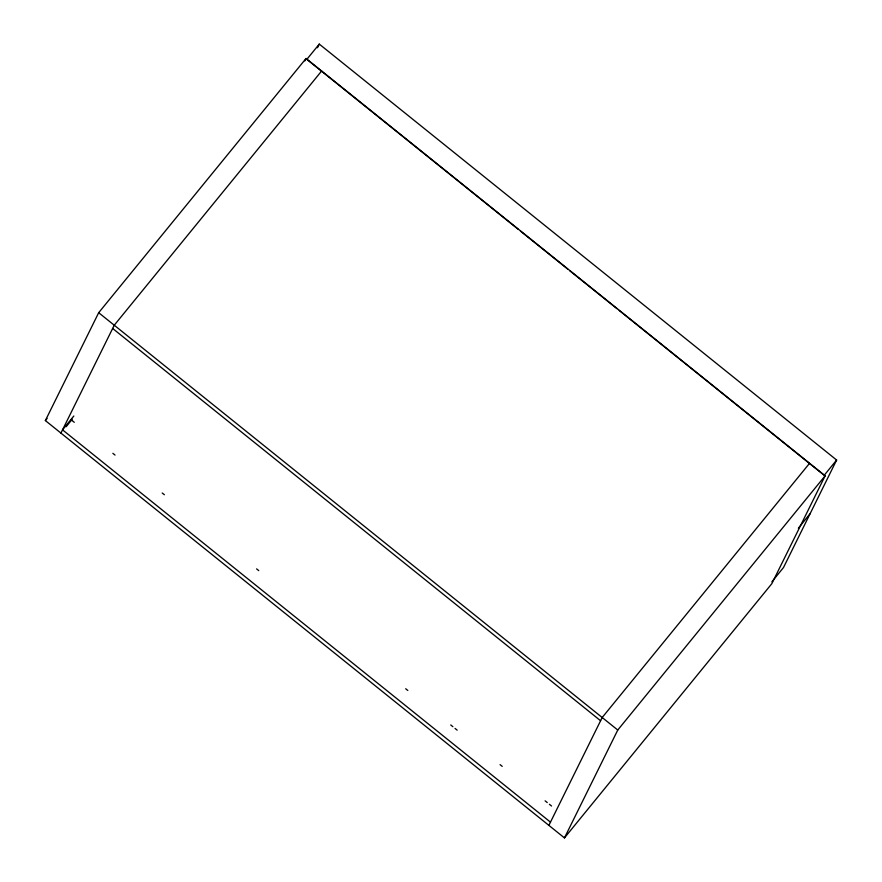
<?xml version="1.0" encoding="UTF-8"?>
<svg xmlns="http://www.w3.org/2000/svg" width="882" height="882" viewBox="0 0 882 882"><rect width="100%" height="100%" fill="white"/><g stroke="black" fill="none" stroke-linecap="round" stroke-linejoin="round"><path stroke-width="1.32" d="M45.368 420.571L98.685 312.702L306.054 58.477L825.144 475.806L771.827 583.675L564.458 837.9L45.368 420.571L47.099 418.443M60.935 433.095L114.252 325.215L321.632 71.001M304.841 60.924L306.054 58.477M317.465 47.749L319.273 44.1L836.632 460.04L810.15 513.611L798.364 528.208M548.88 825.376L602.197 717.507L809.577 463.282M564.458 837.9L617.764 730.031L825.144 475.806M809.974 513.974L783.492 567.545L771.882 581.789M319.273 44.1L306.837 59.359L518.285 229.353M73.823 416.028L62.534 429.854L550.478 822.145M66.15 426.712L72.214 419.27M836.632 460.04L824.196 475.288L619.175 310.464M520.435 231.073L567.655 269.043M569.805 270.774L617.036 308.744M98.685 312.702L617.764 730.031M112.653 328.457L600.598 720.748M71.045 419.711L74.264 422.302M112.874 453.337L115.024 455.068M162.211 493.005L164.361 494.736M256.596 568.89L258.746 570.61M405.687 688.743L407.826 690.474M450.735 724.96L452.874 726.691M455.024 728.411L457.163 730.142M500.072 764.628L502.211 766.359M545.12 800.845L547.259 802.565M549.409 804.296L551.548 806.016"/></g></svg>
